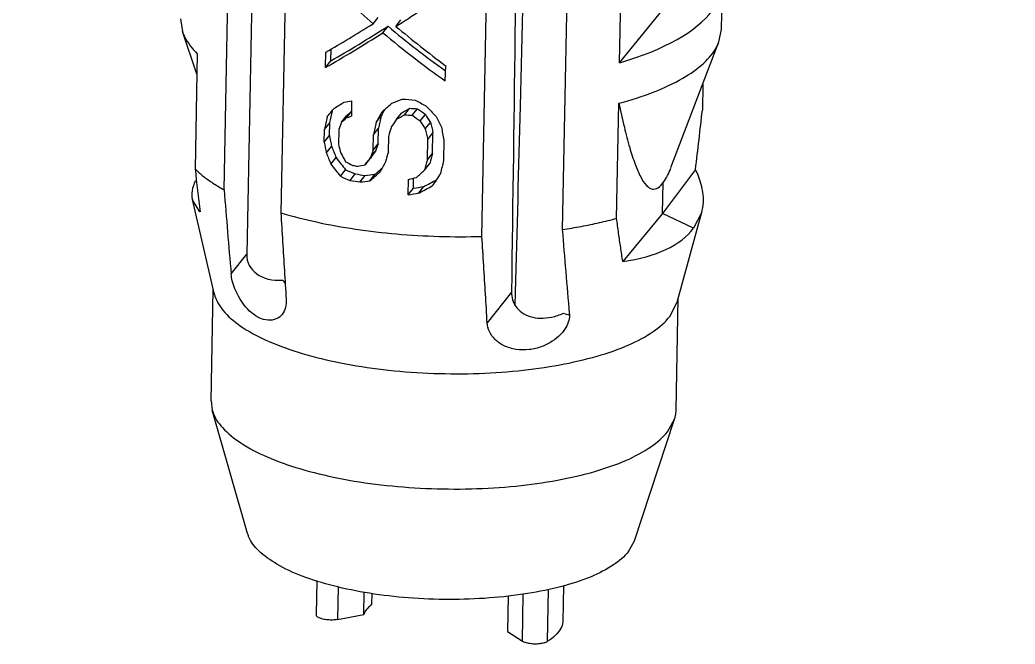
# Model space of a CAD drawing. Header units: millimetres. Extents: x 1338 to 1739, y -253 to 25.
# Drawn here: x 1405.26 to 1415.87, y -234.9 to -228.25 of the extents above; entities that cross this region are included whole.
import ezdxf

# ---------------------------------------------------------------- set-up
doc = ezdxf.new("R2010")
doc.units = ezdxf.units.MM
doc.layers.add('02___PRT_ALL_AXES', color=7, linetype='Continuous')
doc.layers.add('from', color=7, linetype='Continuous', lineweight=13)
doc.styles.get("Standard").update_dxf_attribs({"font": 'txt', "bigfont": 'gbcbig.shx'})
doc.dimstyles.new('ISO', dxfattribs={"dimscale": 0.6, "dimtxt": 2.5, "dimasz": 2.5, "dimexe": 1.25, "dimexo": 0.625, "dimtad": 0, "dimdsep": 46, "dimtxsty": 'Standard', "dimblk": 'OPEN', "dimcen": 0, "dimclrd": 4, "dimclre": 4, "dimadec": 0, "dimazin": 0, "dimtfac": 1, "dimtofl": 0, "dimtmove": 0, "dimatfit": 3, "dimfxl": 0, "dimarcsym": 0})

# ---------------------------------------------------------------- blocks, each defined once
blk = doc.blocks.new('_Open')
at = {"color": 0, "linetype": 'ByBlock', "lineweight": -2}
for p, q in [((-1, 0.167), (0, 0)), ((-1, -0.167), (0, 0)), ((0, 0), (-1, 0))]:
    blk.add_line(p, q, dxfattribs=at)
blk = doc.blocks.new('*u41')
at = {"layer": '02___PRT_ALL_AXES', "color": 7, "linetype": 'Continuous'}
for p, q in [((-90.349, 24.806), (-90.58, 12.895)), ((-90.821, 13.581), (-90.611, 24.395)), ((-90.006, 24.15), (-90.216, 13.336)), ((-88.073, 13.084), (-87.867, 23.67)), ((-87.015, 23.529), (-87.216, 13.158)), ((-86.605, 14.934), (-86.571, 16.651)), ((-85.519, 15.289), (-85.511, 15.743)), ((-86.605, 14.934), (-86.104, 15.548)), ((-91.287, 15.401), (-91.266, 15.268)), ((-89.234, 15.349), (-89.18, 15.418)), ((-88.99, 15.322), (-88.936, 15.392)), ((-89.128, 15.254), (-89.074, 15.323)), ((-85.546, 15.157), (-85.519, 15.289)), ((-91.111, 14.812), (-91.266, 15.268)), ((-89.684, 14.954), (-89.681, 15.08)), ((-86.058, 13.817), (-85.546, 15.157)), ((-91.107, 15.031), (-91.131, 13.803)), ((-89.74, 14.883), (-89.736, 15.047)), ((-89.74, 14.883), (-89.684, 14.954)), ((-88.463, 14.907), (-88.467, 14.742)), ((-85.718, 14.707), (-85.723, 14.431)), ((-89.462, 14.53), (-89.465, 14.365)), ((-88.898, 14.381), (-88.843, 14.45)), ((-88.815, 14.375), (-88.76, 14.444)), ((-86.637, 13.276), (-86.613, 14.503)), ((-89.571, 14.301), (-89.516, 14.37)), ((-89.518, 14.347), (-89.464, 14.414)), ((-89.201, 14.301), (-89.146, 14.37)), ((-88.982, 14.333), (-88.927, 14.402)), ((-88.732, 14.315), (-88.676, 14.385)), ((-89.755, 14.088), (-89.752, 14.225)), ((-89.752, 14.225), (-89.696, 14.296)), ((-89.699, 14.159), (-89.696, 14.296)), ((-89.599, 14.223), (-89.602, 14.059)), ((-89.23, 14.167), (-89.176, 14.236)), ((-89.179, 14.072), (-89.176, 14.236)), ((-88.677, 14.229), (-88.621, 14.299)), ((-89.755, 14.088), (-89.699, 14.159)), ((-89.233, 14.003), (-89.23, 14.167)), ((-89.068, 14.149), (-89.071, 13.985)), ((-88.655, 13.899), (-88.651, 14.118)), ((-88.651, 14.118), (-88.595, 14.189)), ((-88.599, 13.969), (-88.595, 14.189)), ((-88.479, 14.112), (-88.483, 13.893)), ((-89.732, 13.973), (-89.676, 14.044)), ((-89.233, 14.003), (-89.179, 14.072)), ((-89.683, 13.854), (-89.627, 13.924)), ((-89.317, 13.849), (-89.262, 13.918)), ((-89.262, 13.924), (-89.207, 13.993)), ((-88.655, 13.899), (-88.599, 13.969)), ((-89.582, 13.725), (-89.527, 13.795)), ((-88.685, 13.791), (-88.63, 13.861)), ((-85.796, 13.799), (-86.147, 13.329)), ((-89.479, 13.68), (-89.424, 13.75)), ((-89.373, 13.664), (-89.319, 13.734)), ((-89.267, 13.677), (-89.212, 13.746)), ((-88.859, 13.527), (-88.856, 13.691)), ((-88.804, 13.597), (-88.802, 13.705)), ((-88.859, 13.527), (-88.804, 13.597)), ((-88.747, 13.547), (-88.691, 13.617)), ((-86.147, 13.329), (-86.141, 13.659)), ((-90.928, 12.479), (-91.16, 13.476)), ((-91.079, 13.347), (-91.16, 13.475)), ((-86.147, 13.329), (-86.572, 12.818)), ((-85.817, 13.172), (-86.147, 13.329)), ((-85.991, 12.383), (-85.728, 13.341)), ((-85.728, 13.341), (-85.817, 13.172)), ((-90.746, 12.684), (-90.58, 12.895)), ((-90.961, 11.332), (-90.938, 12.519)), ((-87.758, 12.491), (-88.017, 12.164)), ((-87.717, 12.35), (-87.714, 12.49)), ((-86.003, 11.235), (-85.98, 12.423)), ((-86.071, 12.231), (-85.991, 12.383)), ((-90.961, 11.332), (-90.948, 11.234)), ((-90.571, 9.92), (-90.948, 11.234)), ((-86.447, 9.84), (-86.02, 11.138)), ((-86.095, 11.003), (-86.02, 11.138)), ((-86.51, 9.727), (-86.447, 9.84)), ((-89.833, 9.417), (-89.84, 9.055)), ((-89.607, 9.351), (-89.614, 9.003)), ((-87.204, 9.361), (-87.211, 8.977)), ((-89.332, 9.055), (-89.328, 9.294)), ((-89.248, 9.28), (-89.251, 9.158)), ((-87.793, 9.255), (-87.801, 8.875)), ((-87.642, 8.771), (-87.633, 9.273)), ((-87.367, 9.325), (-87.377, 8.767)), ((-89.614, 9.003), (-89.332, 9.055)), ((-87.211, 8.979), (-87.211, 8.977)), ((-87.801, 8.875), (-87.642, 8.771))]:
    blk.add_line(p, q, dxfattribs=at)
for centre, radius, start, end in [((-88.276, 22.333), 7.812, 265.2493, 266.2724), ((-88.287, 21.705), 7.276, 265.6126, 266.273), ((-147.469, 21.264), 62.123, 353.09773, 353.6848), ((-88.28, 22.155), 7.799, 265.4529, 266.0678), ((-68.152, 16.201), 23.103, 185.9578, 187.0958), ((-88.402, 20.601), 6.841, 261.1946, 261.6403), ((-88.415, 19.97), 6.301, 260.7873, 261.7537), ((9.042, 21.432), 100.171, 184.4955, 185.0099), ((-88.408, 20.416), 6.82, 260.9701, 261.8644), ((6.734, 20.518), 94.238, 184.47933, 185.02612)]:
    blk.add_arc(centre, radius, start, end, dxfattribs=at)
for centre, major_axis, ratio, start_param, end_param in [((-88.385, 16.269), (2.72, -2.426), 0.343366, -1.762594, -1.576613), ((-88.387, 16.196), (2.914, 1.985), 0.113009, -1.855705, -1.668808), ((-88.394, 15.817), (2.884, -0.034), 0.382214, -0.897048, -0.268999), ((-88.383, 16.378), (2.914, 1.985), 0.113009, -2.129074, -1.943093), ((-88.386, 16.215), (2.71, 1.851), 0.11239, -2.145152, -1.903107), ((-88.385, 16.267), (2.536, -2.176), 0.348614, -1.543244, -1.310165), ((-88.382, 16.451), (2.72, -2.426), 0.343367, -1.489225, -1.302327), ((-88.386, 16.215), (2.914, 1.991), 0.11239, -2.12887, -1.904065), ((-88.385, 16.267), (2.727, -2.34), 0.348614, -1.544202, -1.30874), ((-88.401, 15.429), (2.899, 1.362), 0.186394, -1.877131, -1.83821), ((-88.395, 15.752), (2.783, -1.689), 0.382491, -1.479035, -1.439716), ((-88.39, 16.011), (2.954, 3.577), 0.005882, -2.046525, -2.01689), ((-88.396, 15.728), (2.915, 2.019), 0.109473, -2.088329, -2.049048), ((-88.399, 15.572), (2.893, 0.915), 0.246567, -2.053268, -2.023946), ((-88.404, 15.32), (2.774, 5.032), 0.03409, -4.516556, -4.503722), ((-88.403, 15.356), (2.933, 2.68), 0.053262, -1.874784, -1.835941), ((-88.406, 15.203), (2.705, 1.674), 0.132866, -1.846189, -1.814742), ((-88.397, 15.635), (2.545, -2.057), 0.356131, -1.427729, -1.396034), ((-88.39, 16.003), (-2.669, 3.205), 0.294702, -4.471911, -4.432311), ((-88.35, 18.091), (3.103, 13.83), 0.038478, -4.430416, -4.420499), ((-88.35, 18.091), (2.885, 12.859), 0.038478, -4.414553, -4.404216), ((-88.398, 15.63), (2.933, 2.68), 0.053262, -2.030554, -2.01097), ((-88.401, 15.456), (2.899, 1.362), 0.186394, -2.052159, -2.032622), ((-88.398, 15.63), (2.727, 2.492), 0.053262, -2.041435, -2.020343), ((-88.404, 15.32), (2.984, 5.412), 0.03409, -4.523639, -4.504229), ((-88.402, 15.377), (2.885, 12.859), 0.038478, -4.625386, -4.614947), ((-88.409, 15.036), (2.963, 4.032), 0.009207, -4.530302, -4.510855), ((-88.406, 15.203), (2.909, 1.8), 0.132866, -1.851557, -1.822333), ((-88.397, 15.635), (2.737, -2.212), 0.356131, -1.437565, -1.408143), ((-88.39, 16.007), (-2.431, 4.307), 0.219069, -4.452149, -4.430924), ((-88.378, 16.615), (-2.586, 6.039), 0.168432, -4.403057, -4.38313), ((-88.382, 16.435), (3.02, 8.205), 0.045063, -4.432633, -4.422821), ((-88.402, 15.377), (3.103, 13.83), 0.038478, -4.625893, -4.616187), ((-88.416, 14.673), (3.059, 11.014), 0.042757, -4.662677, -4.652962), ((-88.39, 16.007), (-2.615, 4.632), 0.219069, -4.464258, -4.444568), ((-88.366, 17.262), (-2.5, 11.663), 0.081214, -4.466787, -4.456916), ((-88.366, 17.262), (-2.325, 10.844), 0.081214, -4.453143, -4.442498), ((-88.34, 18.613), (-2.455, 14.48), 0.063503, -4.417055, -4.407056), ((-88.456, 12.602), (-2.325, 10.844), 0.081214, 1.409376, 1.420079), ((-88.456, 12.602), (-2.5, 11.663), 0.081214, 1.425659, 1.435576), ((-88.434, 13.737), (-2.404, 5.615), 0.168432, 1.444209, 1.46554), ((-88.435, 13.69), (-2.543, 8.849), 0.111025, 1.497287, 1.507099), ((-88.407, 15.12), (2.808, 7.629), 0.045063, -4.558047, -4.547607), ((-88.434, 13.737), (-2.586, 6.039), 0.168432, 1.459705, 1.47948), ((-88.424, 14.249), (-2.482, 2.98), 0.294702, 1.436286, 1.478688), ((-88.423, 14.294), (-2.615, 4.632), 0.219069, 1.516913, 1.536497), ((-88.41, 15.009), (2.963, 4.032), 0.009208, -4.433188, -4.413765), ((-88.407, 15.12), (3.02, 8.205), 0.045063, -4.559287, -4.549579), ((-88.41, 15.009), (2.755, 3.749), 0.009208, -4.431216, -4.410325), ((-88.419, 14.508), (3.059, 11.014), 0.042757, -4.652962, -4.64325), ((-88.452, 12.809), (3.059, 11.014), 0.042757, 1.483545, 1.493416), ((-88.452, 12.809), (2.844, 10.241), 0.042757, 1.469127, 1.479772), ((-88.424, 14.249), (-2.669, 3.205), 0.294702, 1.450227, 1.48957), ((-88.416, 14.7), (2.83, -1.146), 0.396722, -1.80985, -1.78056), ((-88.418, 14.551), (2.65, -0.808), 0.39646, -1.87882, -1.836695), ((-88.412, 14.859), (2.893, 0.915), 0.246566, -1.994713, -1.965543), ((-88.415, 14.725), (2.727, 2.492), 0.053263, -1.915581, -1.887745), ((-88.416, 14.69), (2.984, 5.412), 0.03409, -4.543055, -4.523639), ((-88.478, 11.457), (3.103, 13.83), 0.038478, 1.40242, 1.41242), ((-88.67, 14.515), (2.923, -1.228), 0.371896, 0.04874, 0.394424), ((-88.418, 14.551), (2.85, -0.869), 0.39646, -1.867939, -1.828818), ((-88.416, 14.67), (2.688, 0.636), 0.2774, -1.97806, -1.936257), ((-88.415, 14.725), (2.933, 2.68), 0.053263, -1.913608, -1.874784), ((-88.418, 14.594), (2.893, 0.915), 0.246566, -1.800255, -1.770873), ((-88.423, 14.314), (2.933, 2.68), 0.053263, -1.738361, -1.708849), ((-88.423, 14.301), (2.701, 1.511), 0.153254, -1.755326, -1.707328), ((-88.435, 13.678), (2.97, 4.49), 0.020277, 1.566796, 1.596654), ((-88.169, 14.47), (2.985, 1.016), 0.261714, 2.892146, 3.115566), ((-88.416, 14.67), (2.891, 0.684), 0.2774, -1.973147, -1.934284), ((-88.42, 14.458), (2.688, 0.636), 0.2774, -1.779333, -1.737106), ((-88.423, 14.301), (2.905, 1.625), 0.153254, -1.767435, -1.718075), ((-88.42, 14.458), (2.891, 0.684), 0.2774, -1.788418, -1.749215), ((-88.66, 14.528), (2.913, -1.235), 0.417774, -0.612008, -0.105219), ((-90.113, 12.981), (0.449, 0.186), 0.697817, 2.845807, 4.255342), ((-87.238, 12.644), (-0.159, 0.384), 0.545828, -3.655095, -3.416086)]:
    blk.add_ellipse(centre, major_axis=major_axis, ratio=ratio, start_param=start_param, end_param=end_param, dxfattribs=at)
for points, start_tangent, end_tangent in [([(-87.605, 23.626), (-87.678, 18.333), (-87.758, 12.491)], (-0.013903, -0.999903), (-0.013601, -0.999908)), ([(-87.714, 12.49), (-87.663, 14.472), (-87.542, 19.176), (-87.528, 19.722)], (0.025738, 0.999669), (0.025531, 0.999674)), ([(-91.265, 15.268), (-91.242, 15.212), (-91.107, 15.031)], (0.318174, -0.948032), (0.712515, -0.701657)), ([(-86.613, 14.503), (-86.238, 14.625), (-85.933, 14.769), (-85.707, 14.932), (-85.568, 15.108), (-85.546, 15.157)], (0.966118, 0.258101), (0.353502, 0.935434)), ([(-86.613, 14.503), (-86.555, 14.248), (-86.498, 14.031), (-86.439, 13.853), (-86.38, 13.718), (-86.32, 13.628), (-86.258, 13.589), (-86.197, 13.602), (-86.141, 13.659)], (0.207064, -0.978327), (0.584568, 0.811344)), ([(-91.131, 13.803), (-91.044, 13.726), (-90.94, 13.652), (-90.821, 13.581)], (0.712515, -0.701657), (0.875762, -0.482743)), ([(-86.141, 13.659), (-86.094, 13.733), (-86.06, 13.811)], (0.668301, 0.743891), (0.356872, 0.934153)), ([(-90.216, 13.336), (-90.198, 13.027), (-90.179, 12.72), (-90.16, 12.416)], (0.059777, -0.998212), (0.061377, -0.998115)), ([(-90.216, 13.336), (-89.837, 13.238), (-89.422, 13.163), (-88.982, 13.111), (-88.529, 13.085), (-88.073, 13.084)], (0.957633, -0.287992), (0.999621, 0.027516)), ([(-87.216, 13.158), (-87.014, 13.191), (-86.82, 13.231), (-86.637, 13.276)], (0.989066, 0.147476), (0.966118, 0.258101)), ([(-86.572, 12.818), (-86.594, 12.966), (-86.616, 13.118), (-86.637, 13.276)], (-0.153499, 0.988149), (-0.130542, 0.991443)), ([(-88.017, 12.164), (-88.035, 12.468), (-88.054, 12.775), (-88.073, 13.084)], (-0.061377, 0.998115), (-0.059777, 0.998212)), ([(-90.204, 12.254), (-90.267, 12.205), (-90.351, 12.191), (-90.446, 12.217), (-90.533, 12.275), (-90.606, 12.352), (-90.664, 12.439), (-90.707, 12.527), (-90.734, 12.61), (-90.746, 12.684)], (-0.622693, -0.782466), (-0.087945, 0.996125)), ([(-90.194, 12.618), (-90.173, 12.587)], (0.509626, -0.860396), (0.61712, -0.786869)), ([(-90.928, 12.479), (-90.919, 12.447), (-90.814, 12.275), (-90.619, 12.112), (-90.34, 11.964), (-89.989, 11.838), (-89.579, 11.737), (-89.127, 11.666), (-88.648, 11.628), (-88.162, 11.623), (-87.688, 11.653), (-87.243, 11.716), (-86.845, 11.809), (-86.508, 11.929), (-86.247, 12.072), (-86.071, 12.231)], (0.216632, -0.976253), (0.62042, 0.78427)), ([(-90.16, 12.416), (-90.168, 12.327), (-90.204, 12.254)], (0.061377, -0.998115), (-0.622693, -0.782466)), ([(-87.758, 12.491), (-87.747, 12.41), (-87.71, 12.336), (-87.647, 12.274), (-87.558, 12.231), (-87.451, 12.213), (-87.33, 12.225), (-87.203, 12.266)], (-0.013601, -0.999908), (0.917132, 0.398584)), ([(-87.141, 12.261), (-87.147, 12.189), (-87.179, 12.113), (-87.207, 12.071)], (0.087945, -0.996125), (-0.619243, -0.7852)), ([(-87.207, 12.071), (-87.238, 12.037), (-87.324, 11.967), (-87.435, 11.911), (-87.569, 11.879), (-87.711, 11.881), (-87.837, 11.92), (-87.933, 11.987), (-87.993, 12.072), (-88.017, 12.164)], (-0.619243, -0.7852), (-0.061377, 0.998115)), ([(-90.947, 11.234), (-90.943, 11.219), (-90.838, 11.047), (-90.643, 10.884), (-90.364, 10.736), (-90.013, 10.61), (-89.603, 10.509), (-89.15, 10.438), (-88.672, 10.4), (-88.186, 10.395), (-87.711, 10.425), (-87.267, 10.488), (-86.868, 10.581), (-86.532, 10.701), (-86.271, 10.844), (-86.095, 11.003)], (0.26541, -0.964136), (0.62042, 0.78427)), ([(-86.02, 11.138), (-86.01, 11.174), (-86.003, 11.235)], (0.312317, 0.949978), (0.01297, 0.999916)), ([(-86.51, 9.727), (-86.67, 9.585), (-86.91, 9.459), (-87.22, 9.356), (-87.587, 9.279), (-87.993, 9.232), (-88.422, 9.216), (-88.855, 9.233), (-89.273, 9.282), (-89.657, 9.361), (-89.991, 9.466), (-90.26, 9.593), (-90.452, 9.735), (-90.56, 9.888), (-90.57, 9.92)], (-0.62042, -0.78427), (-0.265174, 0.964201)), ([(-89.251, 9.158), (-89.29, 9.125), (-89.317, 9.091), (-89.332, 9.055)], (-0.817193, -0.576364), (-0.232163, -0.972677)), ([(-89.614, 9.003), (-89.665, 8.997), (-89.718, 8.999), (-89.768, 9.006), (-89.808, 9.02), (-89.833, 9.037), (-89.84, 9.054)], (-0.983335, -0.181803), (0.003055, 0.999995)), ([(-87.211, 8.977), (-87.235, 8.904), (-87.291, 8.833), (-87.377, 8.767)], (-0.101609, -0.994824), (-0.847951, -0.530075)), ([(-87.377, 8.767), (-87.411, 8.753), (-87.457, 8.744), (-87.51, 8.741), (-87.562, 8.746), (-87.608, 8.756), (-87.642, 8.771)], (-0.847951, -0.530075), (-0.836605, 0.547806))]:
    blk.add_spline(points, degree=3, dxfattribs=dict(at, start_tangent=start_tangent, end_tangent=end_tangent))
at = {"layer": 'from'}
blk.add_leader([(-82.39, 17.884), (-113.067, 13.955)], dimstyle='ISO', override={"dimscale": 1, "dimasz": 1, "dimexo": 0.125, "dimadec": 2, "dimazin": 2, "dimldrblk": 'Dot'}, dxfattribs=at)

msp = doc.modelspace()

# ---------------------------------------------------------------- block references
msp.add_blockref('*u41', (1498.256, -243.64))

doc.saveas('drawing.dxf')
